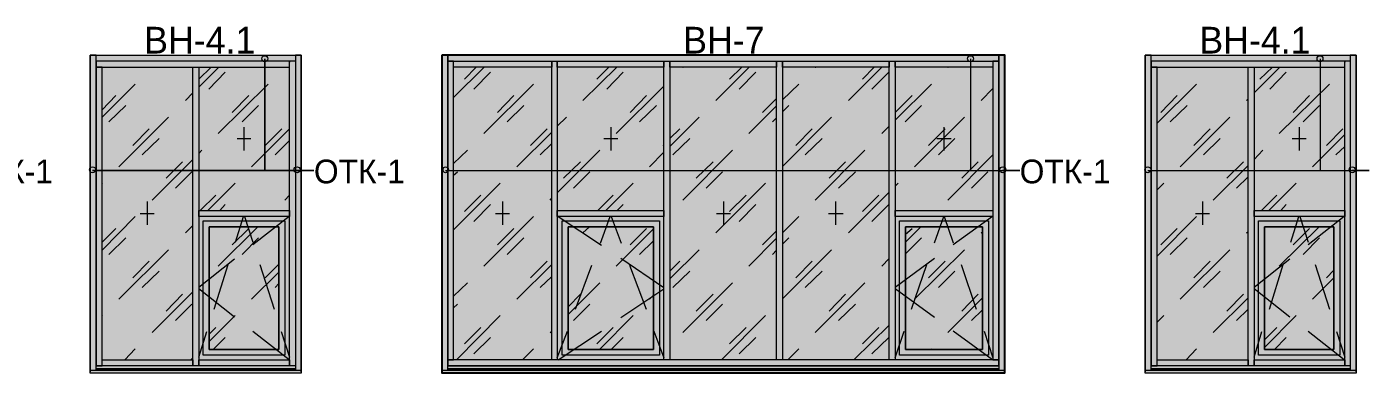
# Model space of a CAD drawing. Header units: millimetres. Extents: x 2294 to 908349, y -83289 to 219220.
# Drawn here: x 327248 to 339071, y 52023 to 55076 of the extents above; entities that cross this region are included whole.
import ezdxf

# ---------------------------------------------------------------- set-up
doc = ezdxf.new("R2010")
doc.units = ezdxf.units.MM
doc.layers.add('PDF _Геометрия', color=7, linetype='Continuous')
doc.layers.add('PDF _Текст', color=7, linetype='Continuous')

msp = doc.modelspace()

# ---------------------------------------------------------------- hatches: boundary and pattern name
at = {"transparency": 33554551}
h = msp.add_hatch(color=3, dxfattribs=at)
h.dxf.hatch_style = 1
h.paths.add_polyline_path([(327809.5, 54829.3), (329667.4, 54829.3), (329667.4, 52022.8), (327809.5, 52022.8)])
h = msp.add_hatch(color=3, dxfattribs=at)
h.dxf.hatch_style = 1
h.paths.add_polyline_path([(330904.5, 54829.3), (335857.5, 54829.3), (335857.5, 52022.8), (330904.5, 52022.8)])
h = msp.add_hatch(color=3, dxfattribs=at)
h.dxf.hatch_style = 1
h.paths.add_polyline_path([(337099, 54829.3), (338957, 54829.3), (338957, 52022.8), (337099, 52022.8)])

# ---------------------------------------------------------------- linework, layer by layer
msp.add_lwpolyline([(330904.5, 54829.3), (335857.5, 54829.3), (335857.5, 52022.8), (330904.5, 52022.8)], close=True)
at = {"layer": 'PDF _Геометрия', "lineweight": 9}
for points in [[(327857.5, 52049), (327857.5, 52114.6), (327857.5, 53430.4), (327857.5, 52088.4), (327910, 52088.4), (327910, 53430.4), (327910, 54720.1), (327857.5, 54720.1), (327857.5, 53430.4), (327857.5, 54746.3), (327857.5, 54825), (327805.1, 54825), (327805.1, 54746.3), (327805.1, 53430.4), (327805.1, 52114.6), (327805.1, 52035.9), (327805.1, 54825), (329663, 54825), (329663, 52035.9), (329663, 52114.6), (329663, 53430.4), (329663, 54746.3), (329663, 54825), (329614.9, 54825), (329614.9, 54746.3), (329614.9, 53430.4), (329614.9, 52088.4), (329562.5, 52088.4), (329562.5, 53430.4), (329562.5, 54746.3)], [(329562.5, 54772.5), (329562.5, 54763.8)], [(329614.9, 54746.3), (329614.9, 53430.4), (329614.9, 52114.6), (329614.9, 52049)], [(330957, 52049), (330957, 52114.6), (330957, 53430.4), (330957, 54746.3), (330957, 54825), (330957, 54772.5), (330957, 53430.4), (330957, 52140.8), (331005.1, 52140.8), (331005.1, 53430.4), (331005.1, 54772.5), (330957, 54772.5), (330983.2, 54772.5), (331896.9, 54772.5), (332884.9, 54772.5), (333877.2, 54772.5), (334869.5, 54772.5), (335783.2, 54772.5), (335809.4, 54772.5), (335809.4, 54825), (335783.2, 54825), (334869.5, 54825), (333877.2, 54825), (332884.9, 54825), (331896.9, 54825), (330983.2, 54825), (330957, 54825), (330904.5, 54825), (330904.5, 54746.3), (330904.5, 53430.4), (330904.5, 52114.6), (330904.5, 52035.9), (330904.5, 54825), (335861.9, 54825), (335861.9, 52035.9), (335861.9, 52114.6), (335861.9, 53430.4), (335861.9, 54746.3), (335861.9, 54825), (335809.4, 54825), (335809.4, 54746.3), (335809.4, 53430.4), (335809.4, 54772.5), (335757, 54772.5), (335757, 53430.4), (335757, 52140.8), (335809.4, 52140.8), (335783.2, 52140.8), (334869.5, 52140.8), (333877.2, 52140.8), (332884.9, 52140.8), (331896.9, 52140.8), (330983.2, 52140.8), (330957, 52140.8), (330957, 52088.4), (330983.2, 52088.4), (331896.9, 52088.4), (332884.9, 52088.4), (333877.2, 52088.4), (334869.5, 52088.4), (335783.2, 52088.4), (335809.4, 52088.4), (335809.4, 52140.8), (335809.4, 53430.4), (335809.4, 52114.6), (335809.4, 52049)], [(335560.3, 54794.4), (335560.3, 53810.8), (335993, 53810.8), (335840, 53810.8)], [(337151.5, 52049), (337151.5, 52114.6), (337151.5, 53430.4), (337151.5, 52088.4), (337204, 52088.4), (337204, 53430.4), (337204, 54720.1), (337151.5, 54720.1), (337151.5, 53430.4), (337151.5, 54746.3), (337151.5, 54825), (337099, 54825), (337099, 54746.3), (337099, 53430.4), (337099, 52114.6), (337099, 52035.9), (337099, 54825), (338957, 54825), (338957, 52035.9), (338957, 52114.6), (338957, 53430.4), (338957, 54746.3), (338957, 54825), (338904.5, 54825), (338904.5, 54746.3), (338904.5, 53430.4), (338904.5, 52088.4), (338856.4, 52088.4), (338856.4, 53430.4), (338856.4, 54746.3)], [(338637.8, 54794.4), (338637.8, 53810.8), (339070.6, 53810.8), (338917.6, 53810.8)], [(338856.4, 54772.5), (338856.4, 54763.8)], [(338904.5, 54746.3), (338904.5, 53430.4), (338904.5, 52114.6), (338904.5, 52049)], [(328351.5, 54720.1), (328355.9, 54720.1)], [(328762.5, 54545.2), (328937.3, 54720.1)], [(328762.5, 54615.1), (328871.7, 54720.1)], [(328849.9, 54527.7), (328994.1, 54676.3)], [(329518.7, 54720.1), (329523.1, 54720.1)], [(331005.1, 54453.4), (331276.1, 54720.1)], [(331101.2, 54615.1), (331206.2, 54720.1)], [(331184.3, 54527.7), (331332.9, 54676.3)], [(331857.5, 54720.1), (331857.5, 54720.1)], [(332146.1, 54427.2), (332443.3, 54720.1)], [(332268.5, 54615.1), (332373.4, 54720.1)], [(332355.9, 54527.7), (332500.2, 54676.3)], [(333024.7, 54720.1), (333029.1, 54720.1)], [(333317.6, 54427.2), (333610.5, 54720.1)], [(333435.7, 54615.1), (333545, 54720.1)], [(333523.1, 54527.7), (333667.4, 54676.3)], [(334192, 54720.1), (334196.3, 54720.1)], [(334484.8, 54427.2), (334777.7, 54720.1)], [(334607.3, 54615.1), (334712.2, 54720.1)], [(334690.3, 54527.7), (334838.9, 54676.3)], [(335359.2, 54720.1), (335363.5, 54720.1)], [(337698, 54720.1), (337702.3, 54720.1)], [(338056.4, 54492.7), (338283.7, 54720.1)], [(338108.9, 54615.1), (338218.2, 54720.1)], [(338196.3, 54527.7), (338340.6, 54676.3)], [(327910, 54278.5), (328202.9, 54571.4)], [(328932.9, 54134.3), (329374.5, 54571.4)], [(331271.7, 54134.3), (331708.9, 54571.4)], [(332439, 54134.3), (332858.6, 54553.9)], [(333903.4, 54431.5), (334047.7, 54571.4)], [(334895.8, 54252.3), (335214.9, 54571.4)], [(335652.1, 54427.2), (335757, 54532.1)], [(337204, 54226.1), (337549.3, 54571.4)], [(338279.4, 54134.3), (338720.9, 54571.4)], [(327910, 54344.1), (328032.4, 54470.9)], [(328644.4, 54427.2), (328710, 54492.7)], [(329055.4, 54322.2), (329204, 54470.9)], [(331394.1, 54322.2), (331538.4, 54470.9)], [(332561.4, 54322.2), (332705.6, 54470.9)], [(333728.6, 54322.2), (333851, 54444.6)], [(334895.8, 54322.2), (335044.4, 54470.9)], [(337234.6, 54322.2), (337378.8, 54470.9)], [(337990.8, 54427.2), (338004, 54440.3)], [(338401.8, 54322.2), (338546, 54470.9)], [(327971.2, 54239.2), (328119.8, 54383.4)], [(328058.6, 53841.4), (328495.8, 54278.5)], [(329142.8, 54239.2), (329287, 54383.4)], [(331477.2, 54239.2), (331625.8, 54383.4)], [(331918.7, 54199.8), (332001.8, 54278.5)], [(332644.4, 54239.2), (332793, 54383.4)], [(332911.1, 54020.6), (333169, 54278.5)], [(333606.2, 54134.3), (333851, 54379.1)], [(333816, 54239.2), (333851, 54274.2)], [(333903.4, 54326.6), (333960.3, 54383.4)], [(333903.4, 53845.7), (334336.2, 54278.5)], [(334983.2, 54239.2), (335127.5, 54383.4)], [(335066.3, 53841.4), (335507.8, 54278.5)], [(337317.6, 54239.2), (337466.3, 54383.4)], [(337405.1, 53841.4), (337842.2, 54278.5)], [(338489.2, 54239.2), (338633.5, 54383.4)], [(328181, 54029.3), (328325.3, 54178)], [(329160.3, 54191.1), (329160.3, 53985.6)], [(329225.8, 53841.4), (329562.5, 54178)], [(329348.2, 54029.3), (329492.5, 54178)], [(331682.7, 54029.3), (331831.3, 54178)], [(332390.9, 54191.1), (332390.9, 53985.6)], [(332911.1, 54090.5), (332998.5, 54178)], [(334021.5, 54029.3), (334165.7, 54178)], [(334777.7, 54134.3), (334843.3, 54199.8)], [(335188.7, 54029.3), (335337.3, 54178)], [(335324.2, 54191.1), (335324.2, 53985.6)], [(337527.5, 54029.3), (337671.7, 54178)], [(338454.2, 54191.1), (338454.2, 53985.6)], [(338694.7, 54029.3), (338838.9, 54178)], [(328264.1, 53946.3), (328412.7, 54090.5)], [(329099.1, 54090.5), (329221.5, 54090.5)], [(329435.7, 53946.3), (329562.5, 54073.1)], [(331564.6, 53841.4), (331870.6, 54147.4)], [(331770.1, 53946.3), (331870.6, 54046.8)], [(332329.7, 54090.5), (332452.1, 54090.5)], [(332854.2, 54029.3), (332858.6, 54038.1)], [(332937.3, 53946.3), (333085.9, 54090.5)], [(334104.5, 53946.3), (334253.2, 54090.5)], [(335263, 54090.5), (335389.8, 54090.5)], [(335276.1, 53946.3), (335420.4, 54090.5)], [(337610.5, 53946.3), (337759.2, 54090.5)], [(338393, 54090.5), (338515.4, 54090.5)], [(338572.3, 53841.4), (338856.4, 54125.5)], [(328762.5, 53959.4), (328788.7, 53990)], [(331005.1, 53872), (331127.5, 53990)], [(331918.7, 53614), (332294.7, 53990)], [(332731.8, 53841.4), (332858.6, 53972.5)], [(333024.7, 53548.5), (333461.9, 53990)], [(334192, 53548.5), (334629.1, 53990)], [(335359.2, 53548.5), (335757, 53946.3)], [(338056.4, 53906.9), (338135.1, 53990)], [(338777.7, 53946.3), (338856.4, 54020.6)], [(328351.5, 53548.5), (328710, 53906.9)], [(328473.9, 53740.8), (328618.2, 53885.1)], [(328557, 53653.4), (328701.3, 53797.7)], [(330935.1, 53810.8), (335993, 53810.8)], [(331005.1, 53767.1), (331040, 53797.7)], [(331975.6, 53740.8), (332124.2, 53885.1)], [(332063, 53653.4), (332207.3, 53797.7)], [(333142.8, 53740.8), (333291.4, 53885.1)], [(333230.2, 53653.4), (333374.5, 53797.7)], [(334314.4, 53740.8), (334458.6, 53885.1)], [(334397.4, 53653.4), (334546, 53797.7)], [(335481.6, 53740.8), (335625.8, 53885.1)], [(335569, 53653.4), (335713.3, 53797.7)], [(337120.9, 53810.8), (339070.6, 53810.8)], [(337698, 53548.5), (338004, 53854.5)], [(337816, 53740.8), (337964.6, 53885.1)], [(327910, 53692.7), (327914.4, 53697.1)], [(328841.1, 53456.7), (329081.6, 53697.1)], [(331005.1, 53286.2), (331416, 53697.1)], [(332347.1, 53456.7), (332587.6, 53697.1)], [(333317.6, 53259.9), (333754.8, 53697.1)], [(334895.8, 53670.9), (334922, 53697.1)], [(337204, 53640.3), (337260.8, 53697.1)], [(337903.4, 53653.4), (338004, 53753.9)], [(338187.6, 53456.7), (338428, 53697.1)], [(328775.6, 53456.7), (328911.1, 53592.2)], [(329518.7, 53548.5), (329562.5, 53592.2)], [(331101.2, 53447.9), (331245.5, 53592.2)], [(331857.5, 53548.5), (331870.6, 53566)], [(332277.2, 53456.7), (332412.7, 53592.2)], [(333435.7, 53447.9), (333584.3, 53592.2)], [(334484.8, 53259.9), (334843.3, 53618.4)], [(334607.3, 53447.9), (334751.5, 53592.2)], [(338122, 53456.7), (338257.5, 53592.2)], [(328307.8, 53535.4), (328307.8, 53329.9)], [(328946.1, 53456.7), (328994.1, 53509.1)], [(331184.3, 53360.5), (331332.9, 53509.1)], [(331437.9, 53535.4), (331437.9, 53329.9)], [(332447.7, 53456.7), (332500.2, 53509.1)], [(333383.2, 53535.4), (333383.2, 53329.9)], [(333523.1, 53360.5), (333667.4, 53509.1)], [(334371.2, 53535.4), (334371.2, 53329.9)], [(334690.3, 53360.5), (334838.9, 53509.1)], [(337601.8, 53535.4), (337601.8, 53329.9)], [(338292.5, 53456.7), (338340.6, 53509.1)], [(327910, 53106.9), (328202.9, 53404.2)], [(328246.6, 53430.4), (328369, 53430.4)], [(328644.4, 53259.9), (328710, 53325.5)], [(329086, 53176.9), (329155.9, 53404.2)], [(329164.6, 53404.2), (329239, 53176.9)], [(329558.1, 53404.2), (329239, 53155)], [(331271.7, 52967.1), (331708.9, 53404.2)], [(331376.7, 53430.4), (331499.1, 53430.4)], [(331927.5, 53404.2), (332307.8, 53150.7)], [(332299.1, 53168.1), (332386.5, 53404.2)], [(332395.2, 53404.2), (332482.7, 53168.1)], [(333322, 53430.4), (333444.4, 53430.4)], [(333903.4, 53259.9), (334047.7, 53404.2)], [(334310, 53430.4), (334436.8, 53430.4)], [(335241.1, 53172.5), (335324.2, 53404.2)], [(335328.6, 53404.2), (335407.2, 53172.5)], [(335752.6, 53404.2), (335407.2, 53155)], [(337204, 53054.5), (337549.3, 53404.2)], [(337540.6, 53430.4), (337663, 53430.4)], [(338379.9, 53176.9), (338449.9, 53404.2)], [(338458.6, 53404.2), (338532.9, 53176.9)], [(338852, 53404.2), (338532.9, 53155)], [(327910, 53176.9), (328032.4, 53299.3)], [(327971.2, 53067.6), (328119.8, 53216.2)], [(328932.9, 52967.1), (329282.7, 53312.4)], [(329055.4, 53155), (329204, 53299.3)], [(329142.8, 53067.6), (329287, 53216.2)], [(331394.1, 53155), (331538.4, 53299.3)], [(331477.2, 53067.6), (331625.8, 53216.2)], [(332146.1, 53259.9), (332202.9, 53312.4)], [(332439, 52967.1), (332766.8, 53294.9)], [(332561.4, 53155), (332705.6, 53299.3)], [(333606.2, 52967.1), (333851, 53211.9)], [(333728.6, 53155), (333851, 53277.4)], [(333903.4, 53159.4), (333960.3, 53216.2)], [(334987.6, 53176.9), (335123.1, 53312.4)], [(334987.6, 53246.8), (335044.4, 53299.3)], [(334987.6, 53076.3), (335127.5, 53216.2)], [(335652.1, 53259.9), (335665.2, 53268.7)], [(337234.6, 53155), (337378.8, 53299.3)], [(337317.6, 53067.6), (337466.3, 53216.2)], [(337990.8, 53259.9), (338004, 53273.1)], [(338279.4, 52967.1), (338629.1, 53312.4)], [(338401.8, 53155), (338546, 53299.3)], [(338489.2, 53067.6), (338633.5, 53216.2)], [(328058.6, 52674.2), (328495.8, 53111.3)], [(332644.4, 53067.6), (332766.8, 53190)], [(332911.1, 52853.4), (333169, 53111.3)], [(333816, 53067.6), (333851, 53106.9)], [(333903.4, 52678.5), (334336.2, 53111.3)], [(335066.3, 52674.2), (335507.8, 53111.3)], [(337405.1, 52674.2), (337842.2, 53111.3)], [(328181, 52862.1), (328325.3, 53010.8)], [(329077.2, 53028.3), (328762.5, 52779.1)], [(328898, 52586.7), (329020.4, 52980.2)], [(329300.2, 52980.2), (329426.9, 52586.7)], [(329348.2, 52862.1), (329466.3, 52984.5)], [(331564.6, 52674.2), (331870.6, 52980.2)], [(331682.7, 52862.1), (331831.3, 53010.8)], [(332080.5, 52586.7), (332224.7, 52975.8)], [(332478.3, 53037), (332858.6, 52779.1)], [(332557, 52975.8), (332701.2, 52586.7)], [(332911.1, 52923.3), (332998.5, 53010.8)], [(334021.5, 52862.1), (334165.7, 53010.8)], [(334777.7, 52967.1), (334843.3, 53032.6)], [(335241.1, 53032.6), (334895.8, 52779.1)], [(335040, 52586.7), (335175.6, 52980.2)], [(335188.7, 52862.1), (335337.3, 53010.8)], [(335477.2, 52980.2), (335608.3, 52586.7)], [(337527.5, 52862.1), (337671.7, 53010.8)], [(338371.2, 53028.3), (338056.4, 52779.1)], [(338191.9, 52586.7), (338314.3, 52980.2)], [(338594.1, 52980.2), (338720.9, 52586.7)], [(328264.1, 52779.1), (328412.7, 52923.3)], [(329225.8, 52674.2), (329466.3, 52914.6)], [(331770.1, 52779.1), (331870.6, 52875.3)], [(332937.3, 52779.1), (333085.9, 52923.3)], [(334104.5, 52779.1), (334253.2, 52923.3)], [(335276.1, 52779.1), (335420.4, 52923.3)], [(337610.5, 52779.1), (337759.2, 52923.3)], [(338572.3, 52674.2), (338760.2, 52862.1)], [(338694.7, 52862.1), (338760.2, 52932.1)], [(328351.5, 52381.3), (328710, 52739.7)], [(329077.2, 52516.8), (328762.5, 52766)], [(329435.7, 52779.1), (329466.3, 52814)], [(331005.1, 52700.4), (331127.5, 52818.4)], [(332014.9, 52538.6), (332294.7, 52818.4)], [(332478.3, 52512.4), (332858.6, 52766)], [(333024.7, 52381.3), (333461.9, 52818.4)], [(334192, 52381.3), (334629.1, 52818.4)], [(335241.1, 52512.4), (334895.8, 52766)], [(338371.2, 52516.8), (338056.4, 52766)], [(328473.9, 52569.2), (328618.2, 52717.9)], [(328557, 52486.2), (328701.3, 52630.4)], [(331005.1, 52599.8), (331040, 52630.4)], [(332014.9, 52608.6), (332124.2, 52717.9)], [(332063, 52486.2), (332207.3, 52630.4)], [(332731.8, 52674.2), (332766.8, 52709.1)], [(333142.8, 52569.2), (333291.4, 52717.9)], [(333230.2, 52486.2), (333374.5, 52630.4)], [(334314.4, 52569.2), (334458.6, 52717.9)], [(334397.4, 52486.2), (334546, 52630.4)], [(335359.2, 52381.3), (335665.2, 52687.3)], [(335481.6, 52569.2), (335625.8, 52717.9)], [(337698, 52381.3), (338004, 52687.3)], [(337816, 52569.2), (337964.6, 52717.9)], [(327910, 52525.5), (327914.4, 52529.9)], [(328854.3, 52302.6), (329081.6, 52529.9)], [(331031.3, 52140.8), (331416, 52529.9)], [(332290.3, 52232.6), (332587.6, 52529.9)], [(333365.7, 52140.8), (333754.8, 52529.9)], [(335569, 52486.2), (335665.2, 52582.4)], [(337204, 52473.1), (337260.8, 52529.9)], [(337903.4, 52486.2), (338004, 52586.7)], [(338148.2, 52250.1), (338428, 52529.9)], [(328762.5, 52162.7), (328832.4, 52390)], [(328854.3, 52368.1), (328911.1, 52425)], [(329558.1, 52140.8), (329239, 52390)], [(329488.1, 52390), (329562.5, 52162.7)], [(331101.2, 52280.7), (331245.5, 52425)], [(331857.5, 52381.3), (331870.6, 52394.4)], [(331918.7, 52158.3), (332010.5, 52394.4)], [(331927.5, 52140.8), (332307.8, 52394.4)], [(332268.5, 52280.7), (332412.7, 52425)], [(332771.2, 52394.4), (332858.6, 52158.3)], [(333435.7, 52280.7), (333584.3, 52425)], [(334532.9, 52140.8), (334843.3, 52446.8)], [(334607.3, 52280.7), (334751.5, 52425)], [(334895.8, 52158.3), (334974.5, 52394.4)], [(335752.6, 52140.8), (335407.2, 52394.4)], [(335678.3, 52394.4), (335757, 52158.3)], [(338056.4, 52162.7), (338126.4, 52390)], [(338148.2, 52315.7), (338257.5, 52425)], [(338852, 52140.8), (338532.9, 52390)], [(338782.1, 52390), (338856.4, 52162.7)], [(328889.2, 52232.6), (328994.1, 52337.5)], [(331184.3, 52193.3), (331332.9, 52337.5)], [(332395.2, 52232.6), (332500.2, 52337.5)], [(333523.1, 52193.3), (333667.4, 52337.5)], [(334690.3, 52193.3), (334838.9, 52337.5)], [(338235.7, 52232.6), (338340.6, 52337.5)], [(328111.1, 52140.8), (328202.9, 52237)], [(328692.5, 52140.8), (328710, 52158.3)], [(329370.1, 52232.6), (329374.5, 52237)], [(331612.7, 52140.8), (331708.9, 52237)], [(333951.5, 52140.8), (334047.7, 52237)], [(335210.5, 52232.6), (335214.9, 52237)], [(337457.5, 52140.8), (337549.3, 52237)], [(338716.5, 52232.6), (338720.9, 52237)], [(329663, 52031.5), (329663, 52022.8), (327805.1, 52022.8), (327805.1, 52049), (327805.1, 52053.4)], [(327805.1, 52049), (329663, 52049)], [(327805.1, 52022.8), (327805.1, 52031.5)], [(329614.9, 52088.4), (327857.5, 52088.4)], [(329614.9, 52062.1), (327857.5, 52062.1), (329614.9, 52062.1)], [(329614.9, 52062.1), (327857.5, 52062.1)], [(329663, 52053.4), (329663, 52049), (329663, 52022.8)], [(335861.9, 52031.5), (335861.9, 52022.8), (330904.5, 52022.8), (330904.5, 52049), (330904.5, 52053.4)], [(330904.5, 52049), (335861.9, 52049)], [(330904.5, 52022.8), (330904.5, 52031.5)], [(335809.4, 52088.4), (330957, 52088.4)], [(335809.4, 52062.1), (330957, 52062.1), (335809.4, 52062.1)], [(335809.4, 52062.1), (330957, 52062.1)], [(335861.9, 52053.4), (335861.9, 52049), (335861.9, 52022.8)], [(338957, 52031.5), (338957, 52022.8), (337099, 52022.8), (337099, 52049), (337099, 52053.4)], [(337099, 52049), (338957, 52049)], [(337099, 52022.8), (337099, 52031.5)], [(338904.5, 52088.4), (337151.5, 52088.4)], [(338904.5, 52062.1), (337151.5, 52062.1), (338904.5, 52062.1)], [(338904.5, 52062.1), (337151.5, 52062.1)], [(338957, 52053.4), (338957, 52049), (338957, 52022.8)]]:
    msp.add_lwpolyline(points, dxfattribs=at)
for points in [[(329776.7, 53810.8), (329343.9, 53810.8), (329343.9, 54794.4), (329343.9, 53810.8), (329776.7, 53810.8), (329623.7, 53810.8), (329776.7, 53810.8), (327826.9, 53810.8)], [(328736.2, 54772.5), (327857.5, 54772.5), (327857.5, 54720.1), (328736.2, 54720.1), (329562.5, 54720.1), (329562.5, 54772.5), (328736.2, 54772.5), (327883.8, 54772.5), (327857.5, 54772.5), (327857.5, 54825), (327883.8, 54825), (328736.2, 54825), (329588.7, 54825), (329614.9, 54825), (329614.9, 54772.5), (329588.7, 54772.5)], [(331870.6, 54720.1), (331005.1, 54720.1), (331005.1, 54772.5), (331870.6, 54772.5)], [(331870.6, 53430.4), (331870.6, 54772.5), (331918.7, 54772.5), (331918.7, 53430.4), (331918.7, 52140.8), (331870.6, 52140.8)], [(332858.6, 54720.1), (331918.7, 54720.1), (331918.7, 54772.5), (332858.6, 54772.5)], [(332858.6, 53430.4), (332858.6, 54772.5), (332911.1, 54772.5), (332911.1, 53430.4), (332911.1, 52140.8), (332858.6, 52140.8)], [(333851, 54720.1), (332911.1, 54720.1), (332911.1, 54772.5), (333851, 54772.5)], [(333851, 53430.4), (333851, 54772.5), (333903.4, 54772.5), (333903.4, 53430.4), (333903.4, 52140.8), (333851, 52140.8)], [(334843.3, 54720.1), (333903.4, 54720.1), (333903.4, 54772.5), (334843.3, 54772.5)], [(334843.3, 53430.4), (334843.3, 54772.5), (334895.8, 54772.5), (334895.8, 53430.4), (334895.8, 52140.8), (334843.3, 52140.8)], [(335757, 54720.1), (334895.8, 54720.1), (334895.8, 54772.5), (335757, 54772.5)], [(338030.2, 54772.5), (337151.5, 54772.5), (337151.5, 54720.1), (338030.2, 54720.1), (338856.4, 54720.1), (338856.4, 54772.5), (338030.2, 54772.5), (337177.7, 54772.5), (337151.5, 54772.5), (337151.5, 54825), (337177.7, 54825), (338030.2, 54825), (338882.7, 54825), (338904.5, 54825), (338904.5, 54772.5), (338882.7, 54772.5)], [(328762.5, 52088.4), (328710, 52088.4), (327910, 52088.4), (327910, 52140.8), (328710, 52140.8), (328710, 52088.4), (328710, 53430.4), (328710, 54720.1), (328762.5, 54720.1), (328762.5, 53430.4)], [(338056.4, 52088.4), (338004, 52088.4), (337204, 52088.4), (337204, 52140.8), (338004, 52140.8), (338004, 52088.4), (338004, 53430.4), (338004, 54720.1), (338056.4, 54720.1), (338056.4, 53430.4)], [(329562.5, 53404.2), (328762.5, 53404.2), (328762.5, 53456.7), (329562.5, 53456.7)], [(332858.6, 53404.2), (331918.7, 53404.2), (331918.7, 53456.7), (332858.6, 53456.7)], [(335757, 53404.2), (334895.8, 53404.2), (334895.8, 53456.7), (335757, 53456.7)], [(338856.4, 53404.2), (338056.4, 53404.2), (338056.4, 53456.7), (338856.4, 53456.7)], [(328801.8, 53364.9), (329518.7, 53364.9), (329518.7, 52180.2), (328801.8, 52180.2)], [(329518.7, 53364.9), (329518.7, 52180.2), (328801.8, 52180.2), (328801.8, 53364.9)], [(331962.4, 53364.9), (332819.3, 53364.9), (332819.3, 52180.2), (331962.4, 52180.2)], [(332819.3, 53364.9), (332819.3, 52180.2), (331962.4, 52180.2), (331962.4, 53364.9)], [(334935.1, 53364.9), (335717.6, 53364.9), (335717.6, 52180.2), (334935.1, 52180.2)], [(335717.6, 53364.9), (335717.6, 52180.2), (334935.1, 52180.2), (334935.1, 53364.9)], [(338095.8, 53364.9), (338812.7, 53364.9), (338812.7, 52180.2), (338095.8, 52180.2)], [(338812.7, 53364.9), (338812.7, 52180.2), (338095.8, 52180.2), (338095.8, 53364.9)], [(329466.3, 53312.4), (328854.3, 53312.4), (328854.3, 52232.6), (329466.3, 52232.6)], [(328854.3, 52232.6), (328854.3, 53312.4), (329466.3, 53312.4), (329466.3, 52232.6)], [(332766.8, 53312.4), (332014.9, 53312.4), (332014.9, 52232.6), (332766.8, 52232.6)], [(332014.9, 52232.6), (332014.9, 53312.4), (332766.8, 53312.4), (332766.8, 52232.6)], [(335665.2, 53312.4), (334987.6, 53312.4), (334987.6, 52232.6), (335665.2, 52232.6)], [(334987.6, 52232.6), (334987.6, 53312.4), (335665.2, 53312.4), (335665.2, 52232.6)], [(338760.2, 53312.4), (338148.2, 53312.4), (338148.2, 52232.6), (338760.2, 52232.6)], [(338148.2, 52232.6), (338148.2, 53312.4), (338760.2, 53312.4), (338760.2, 52232.6)], [(329562.5, 52088.4), (328762.5, 52088.4), (328762.5, 52140.8), (329562.5, 52140.8)], [(338856.4, 52088.4), (338056.4, 52088.4), (338056.4, 52140.8), (338856.4, 52140.8)]]:
    msp.add_lwpolyline(points, close=True, dxfattribs=at)
for points in [[(329317.6, 54794.4), (329317.6, 54811.9), (329326.4, 54820.6), (329343.9, 54820.6)], [(329317.6, 54794.4), (329317.6, 54811.9), (329326.4, 54820.6), (329343.9, 54820.6)], [(329317.6, 54794.4), (329317.6, 54811.9), (329326.4, 54820.6), (329343.9, 54820.6)], [(329317.6, 54794.4), (329317.6, 54811.9), (329326.4, 54820.6), (329343.9, 54820.6)], [(329343.9, 54768.1), (329326.4, 54768.1), (329317.6, 54781.3), (329317.6, 54794.4)], [(329343.9, 54768.1), (329326.4, 54768.1), (329317.6, 54781.3), (329317.6, 54794.4)], [(329343.9, 54768.1), (329326.4, 54768.1), (329317.6, 54781.3), (329317.6, 54794.4)], [(329343.9, 54768.1), (329326.4, 54768.1), (329317.6, 54781.3), (329317.6, 54794.4)], [(329343.9, 54820.6), (329357, 54820.6), (329370.1, 54811.9), (329370.1, 54794.4)], [(329343.9, 54820.6), (329357, 54820.6), (329370.1, 54811.9), (329370.1, 54794.4)], [(329343.9, 54820.6), (329357, 54820.6), (329370.1, 54811.9), (329370.1, 54794.4)], [(329343.9, 54820.6), (329357, 54820.6), (329370.1, 54811.9), (329370.1, 54794.4)], [(329370.1, 54794.4), (329370.1, 54781.3), (329357, 54768.1), (329343.9, 54768.1)], [(329370.1, 54794.4), (329370.1, 54781.3), (329357, 54768.1), (329343.9, 54768.1)], [(329370.1, 54794.4), (329370.1, 54781.3), (329357, 54768.1), (329343.9, 54768.1)], [(329370.1, 54794.4), (329370.1, 54781.3), (329357, 54768.1), (329343.9, 54768.1)], [(335534, 54794.4), (335534, 54811.9), (335542.8, 54820.6), (335560.3, 54820.6)], [(335534, 54794.4), (335534, 54811.9), (335542.8, 54820.6), (335560.3, 54820.6)], [(335560.3, 54768.1), (335542.8, 54768.1), (335534, 54781.3), (335534, 54794.4)], [(335560.3, 54768.1), (335542.8, 54768.1), (335534, 54781.3), (335534, 54794.4)], [(335560.3, 54820.6), (335573.4, 54820.6), (335586.5, 54811.9), (335586.5, 54794.4)], [(335560.3, 54820.6), (335573.4, 54820.6), (335586.5, 54811.9), (335586.5, 54794.4)], [(335586.5, 54794.4), (335586.5, 54781.3), (335573.4, 54768.1), (335560.3, 54768.1)], [(335586.5, 54794.4), (335586.5, 54781.3), (335573.4, 54768.1), (335560.3, 54768.1)], [(338611.6, 54794.4), (338611.6, 54811.9), (338620.4, 54820.6), (338637.8, 54820.6)], [(338611.6, 54794.4), (338611.6, 54811.9), (338620.4, 54820.6), (338637.8, 54820.6)], [(338637.8, 54768.1), (338620.4, 54768.1), (338611.6, 54781.3), (338611.6, 54794.4)], [(338637.8, 54768.1), (338620.4, 54768.1), (338611.6, 54781.3), (338611.6, 54794.4)], [(338637.8, 54820.6), (338651, 54820.6), (338664.1, 54811.9), (338664.1, 54794.4)], [(338637.8, 54820.6), (338651, 54820.6), (338664.1, 54811.9), (338664.1, 54794.4)], [(338664.1, 54794.4), (338664.1, 54781.3), (338651, 54768.1), (338637.8, 54768.1)], [(338664.1, 54794.4), (338664.1, 54781.3), (338651, 54768.1), (338637.8, 54768.1)], [(327800.7, 53815.1), (327800.7, 53832.6), (327809.5, 53841.4), (327826.9, 53841.4)], [(327800.7, 53815.1), (327800.7, 53832.6), (327809.5, 53841.4), (327826.9, 53841.4)], [(327800.7, 53815.1), (327800.7, 53832.6), (327809.5, 53841.4), (327826.9, 53841.4)], [(327800.7, 53815.1), (327800.7, 53832.6), (327809.5, 53841.4), (327826.9, 53841.4)], [(327826.9, 53788.9), (327809.5, 53788.9), (327800.7, 53802), (327800.7, 53815.1)], [(327826.9, 53788.9), (327809.5, 53788.9), (327800.7, 53802), (327800.7, 53815.1)], [(327826.9, 53788.9), (327809.5, 53788.9), (327800.7, 53802), (327800.7, 53815.1)], [(327826.9, 53788.9), (327809.5, 53788.9), (327800.7, 53802), (327800.7, 53815.1)], [(327826.9, 53841.4), (327840.1, 53841.4), (327853.2, 53832.6), (327853.2, 53815.1)], [(327826.9, 53841.4), (327840.1, 53841.4), (327853.2, 53832.6), (327853.2, 53815.1)], [(327826.9, 53841.4), (327840.1, 53841.4), (327853.2, 53832.6), (327853.2, 53815.1)], [(327826.9, 53841.4), (327840.1, 53841.4), (327853.2, 53832.6), (327853.2, 53815.1)], [(327853.2, 53815.1), (327853.2, 53802), (327840.1, 53788.9), (327826.9, 53788.9)], [(327853.2, 53815.1), (327853.2, 53802), (327840.1, 53788.9), (327826.9, 53788.9)], [(327853.2, 53815.1), (327853.2, 53802), (327840.1, 53788.9), (327826.9, 53788.9)], [(327853.2, 53815.1), (327853.2, 53802), (327840.1, 53788.9), (327826.9, 53788.9)], [(329601.8, 53815.1), (329601.8, 53832.6), (329610.5, 53841.4), (329628, 53841.4)], [(329601.8, 53815.1), (329601.8, 53832.6), (329610.5, 53841.4), (329628, 53841.4)], [(329601.8, 53815.1), (329601.8, 53832.6), (329610.5, 53841.4), (329628, 53841.4)], [(329601.8, 53815.1), (329601.8, 53832.6), (329610.5, 53841.4), (329628, 53841.4)], [(329628, 53788.9), (329610.5, 53788.9), (329601.8, 53802), (329601.8, 53815.1)], [(329628, 53788.9), (329610.5, 53788.9), (329601.8, 53802), (329601.8, 53815.1)], [(329628, 53788.9), (329610.5, 53788.9), (329601.8, 53802), (329601.8, 53815.1)], [(329628, 53788.9), (329610.5, 53788.9), (329601.8, 53802), (329601.8, 53815.1)], [(329628, 53841.4), (329641.1, 53841.4), (329654.3, 53832.6), (329654.3, 53815.1)], [(329628, 53841.4), (329641.1, 53841.4), (329654.3, 53832.6), (329654.3, 53815.1)], [(329628, 53841.4), (329641.1, 53841.4), (329654.3, 53832.6), (329654.3, 53815.1)], [(329628, 53841.4), (329641.1, 53841.4), (329654.3, 53832.6), (329654.3, 53815.1)], [(329654.3, 53815.1), (329654.3, 53802), (329641.1, 53788.9), (329628, 53788.9)], [(329654.3, 53815.1), (329654.3, 53802), (329641.1, 53788.9), (329628, 53788.9)], [(329654.3, 53815.1), (329654.3, 53802), (329641.1, 53788.9), (329628, 53788.9)], [(329654.3, 53815.1), (329654.3, 53802), (329641.1, 53788.9), (329628, 53788.9)], [(330913.3, 53815.1), (330913.3, 53832.6), (330922, 53841.4), (330935.1, 53841.4)], [(330913.3, 53815.1), (330913.3, 53832.6), (330922, 53841.4), (330935.1, 53841.4)], [(330935.1, 53788.9), (330922, 53788.9), (330913.3, 53802), (330913.3, 53815.1)], [(330935.1, 53788.9), (330922, 53788.9), (330913.3, 53802), (330913.3, 53815.1)], [(330935.1, 53841.4), (330948.2, 53841.4), (330961.4, 53832.6), (330961.4, 53815.1)], [(330935.1, 53841.4), (330948.2, 53841.4), (330961.4, 53832.6), (330961.4, 53815.1)], [(330961.4, 53815.1), (330961.4, 53802), (330948.2, 53788.9), (330935.1, 53788.9)], [(330961.4, 53815.1), (330961.4, 53802), (330948.2, 53788.9), (330935.1, 53788.9)], [(335818.2, 53815.1), (335818.2, 53832.6), (335826.9, 53841.4), (335844.4, 53841.4)], [(335818.2, 53815.1), (335818.2, 53832.6), (335826.9, 53841.4), (335844.4, 53841.4)], [(335844.4, 53788.9), (335826.9, 53788.9), (335818.2, 53802), (335818.2, 53815.1)], [(335844.4, 53788.9), (335826.9, 53788.9), (335818.2, 53802), (335818.2, 53815.1)], [(335844.4, 53841.4), (335857.5, 53841.4), (335870.6, 53832.6), (335870.6, 53815.1)], [(335844.4, 53841.4), (335857.5, 53841.4), (335870.6, 53832.6), (335870.6, 53815.1)], [(335870.6, 53815.1), (335870.6, 53802), (335857.5, 53788.9), (335844.4, 53788.9)], [(335870.6, 53815.1), (335870.6, 53802), (335857.5, 53788.9), (335844.4, 53788.9)], [(337094.7, 53815.1), (337094.7, 53832.6), (337103.4, 53841.4), (337120.9, 53841.4)], [(337094.7, 53815.1), (337094.7, 53832.6), (337103.4, 53841.4), (337120.9, 53841.4)], [(337120.9, 53788.9), (337103.4, 53788.9), (337094.7, 53802), (337094.7, 53815.1)], [(337120.9, 53788.9), (337103.4, 53788.9), (337094.7, 53802), (337094.7, 53815.1)], [(337120.9, 53841.4), (337134, 53841.4), (337147.1, 53832.6), (337147.1, 53815.1)], [(337120.9, 53841.4), (337134, 53841.4), (337147.1, 53832.6), (337147.1, 53815.1)], [(337147.1, 53815.1), (337147.1, 53802), (337134, 53788.9), (337120.9, 53788.9)], [(337147.1, 53815.1), (337147.1, 53802), (337134, 53788.9), (337120.9, 53788.9)], [(338895.8, 53815.1), (338895.8, 53832.6), (338904.5, 53841.4), (338922, 53841.4)], [(338895.8, 53815.1), (338895.8, 53832.6), (338904.5, 53841.4), (338922, 53841.4)], [(338922, 53788.9), (338904.5, 53788.9), (338895.8, 53802), (338895.8, 53815.1)], [(338922, 53788.9), (338904.5, 53788.9), (338895.8, 53802), (338895.8, 53815.1)], [(338922, 53841.4), (338935.1, 53841.4), (338948.2, 53832.6), (338948.2, 53815.1)], [(338922, 53841.4), (338935.1, 53841.4), (338948.2, 53832.6), (338948.2, 53815.1)], [(338948.2, 53815.1), (338948.2, 53802), (338935.1, 53788.9), (338922, 53788.9)], [(338948.2, 53815.1), (338948.2, 53802), (338935.1, 53788.9), (338922, 53788.9)]]:
    msp.add_open_spline(points, degree=3, dxfattribs=at)

# ---------------------------------------------------------------- texts
at = {"layer": 'PDF _Текст', "attachment_point": 4, "style": ''}
for s, insert, char_height in [('ВН-4.1', (328281, 54958.4), 235.29), ('ВН-7', (333028.5, 54958.4), 235.29), ('ВН-4.1', (337574.9, 54958.4), 235.29), ('ОТК-1', (326676.8, 53799.4), 209.3), ('ОТК-1', (329776.1, 53799.4), 209.3), ('ОТК-1', (335992.4, 53799.4), 209.3)]:
    msp.add_mtext(s, dxfattribs=dict(at, insert=insert, char_height=char_height))

doc.saveas('drawing.dxf')
